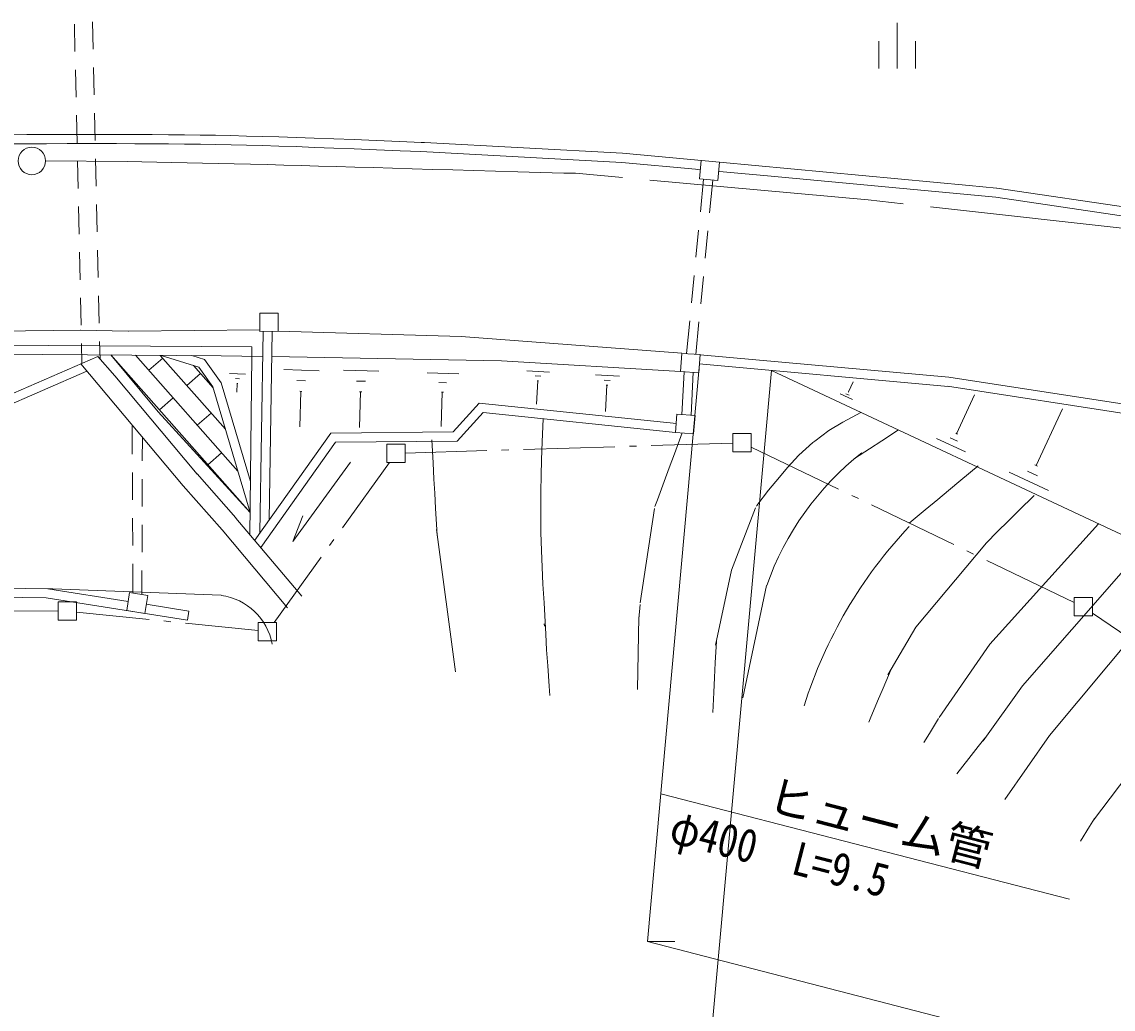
# Model space of a CAD drawing. Units: millimetres, scale not verified. Extents: x 40000 to 680000, y 20000 to 380000.
# Drawn here: x 364505 to 424234, y 260480 to 314539 of the extents above; entities that cross this region are included whole.
import ezdxf
from ezdxf.enums import TextEntityAlignment as Align

# ---------------------------------------------------------------- set-up
doc = ezdxf.new("R2010")
doc.units = ezdxf.units.MM
doc.header["$LTSCALE"] = 1000
doc.linetypes.add('CHAIN', pattern=[18.5, 12, -1.5, 3.5, -1.5])
for name, color, linetype, lineweight in [('M-BGD', 7, 'Continuous', 13), ('M-BMK', 2, 'CHAIN', 13), ('M-BMK-ROW', 30, 'Continuous', 13), ('M-BMK-SRVR', 3, 'Continuous', 13), ('M-STR-HTXT', 7, 'Continuous', 13), ('M-STR-STR1', 1, 'Continuous', 13)]:
    doc.layers.add(name, color=color, linetype=linetype, lineweight=lineweight)
doc.styles.add('ＭＳ ゴシック', font='')
doc.styles.get('ＭＳ ゴシック').set_extended_font_data('MS Gothic')

msp = doc.modelspace()

# ---------------------------------------------------------------- linework, layer by layer
at = {"layer": 'M-BGD'}
for p, q in [((367382, 314418), (367415, 312918)), ((412414, 314489), (412414, 311983)), ((411412, 313487), (411412, 311983)), ((413417, 311984), (413416, 313487)), ((367437, 311919), (367471, 310419)), ((367493, 309419), (367526, 307920)), ((363781, 308353), (364783, 308363)), ((364783, 308363), (365846, 308363)), ((365846, 308363), (366958, 308374)), ((366958, 308374), (367490, 308374)), ((367490, 308374), (368622, 308374)), ((368622, 308374), (369685, 308374)), ((369685, 308374), (370687, 308365)), ((370687, 308365), (371639, 308365)), ((371639, 308365), (372541, 308355)), ((372541, 308355), (373413, 308346)), ((373413, 308346), (374265, 308336)), ((374265, 308336), (375107, 308326)), ((375107, 308326), (375949, 308306)), ((375949, 308306), (376801, 308286)), ((376801, 308286), (377673, 308267)), ((377673, 308267), (378575, 308237)), ((378575, 308237), (379517, 308207)), ((379517, 308207), (380509, 308167)), ((363801, 307851), (364804, 307862)), ((364804, 307862), (365856, 307862)), ((365856, 307862), (366979, 307872)), ((366979, 307872), (367490, 307873)), ((367490, 307873), (368632, 307873)), ((368632, 307873), (369695, 307873)), ((369695, 307873), (370687, 307864)), ((370687, 307864), (371639, 307864)), ((371639, 307864), (372541, 307854)), ((372541, 307854), (373413, 307844)), ((373413, 307844), (374275, 307835)), ((374275, 307835), (375117, 307825)), ((375117, 307825), (375959, 307805)), ((375959, 307805), (376801, 307785)), ((376801, 307785), (377673, 307766)), ((377673, 307766), (378575, 307736)), ((378575, 307736), (379527, 307706)), ((379527, 307706), (380519, 307666)), ((380509, 308167), (381572, 308128)), ((380519, 307666), (381572, 307626)), ((381572, 308128), (382694, 308088)), ((381572, 307626), (382694, 307587)), ((382694, 308088), (383897, 308038)), ((383897, 308038), (385200, 307988)), ((385200, 307988), (386352, 307939)), ((386543, 307929), (386352, 307939)), ((386543, 307929), (397388, 307341)), ((382694, 307587), (383907, 307537)), ((383907, 307537), (385210, 307477)), ((385210, 307477), (386343, 307438)), ((386343, 307438), (397348, 306840)), ((402680, 306851), (397388, 307341)), ((367548, 306920), (367581, 305420)), ((401377, 306470), (397348, 306840)), ((401638, 306440), (401377, 306470)), ((401678, 306941), (401588, 305939)), ((402590, 305849), (402680, 306851)), ((416351, 305573), (402680, 306851)), ((401588, 305939), (402590, 305849)), ((401818, 305919), (401644, 304134)), ((402319, 305869), (402146, 304084)), ((402881, 306330), (402630, 306350)), ((405507, 306080), (402881, 306330)), ((417805, 304932), (405507, 306080)), ((417845, 305433), (416351, 305573)), ((434403, 302992), (417875, 305433)), ((434333, 302491), (417805, 304932)), ((367604, 304420), (367637, 302921)), ((401547, 303138), (401402, 301646)), ((402049, 303089), (401903, 301596)), ((367659, 301921), (367692, 300421)), ((401305, 300650), (401160, 299157)), ((401806, 300600), (401661, 299107)), ((367714, 299422), (367748, 297922)), ((377525, 298585), (378528, 298595)), ((377526, 297582), (377525, 298585)), ((378528, 298595), (378528, 297593)), ((401063, 298162), (400889, 296377)), ((401564, 298112), (401390, 296327)), ((357430, 297556), (367713, 297649)), ((370329, 297610), (367703, 297649)), ((377526, 297683), (370339, 297610)), ((378528, 297593), (377526, 297582)), ((377706, 297592), (377539, 286557)), ((378207, 297583), (378050, 287279)), ((378528, 297603), (388541, 297315)), ((367770, 296922), (367794, 295825)), ((400628, 296397), (388541, 297315)), ((362722, 296846), (377095, 296750)), ((362722, 296345), (375421, 296259)), ((371964, 293191), (369378, 296297)), ((376998, 287670), (369378, 296297)), ((376325, 289945), (370721, 296287)), ((375643, 292230), (372074, 296278)), ((372124, 296278), (374189, 295627)), ((373818, 296268), (374499, 296058)), ((375421, 296259), (377686, 296219)), ((377095, 296750), (377095, 296239)), ((400628, 296387), (400559, 295395)), ((401631, 296317), (400628, 296387)), ((401551, 295315), (401631, 296317)), ((415242, 295078), (401631, 296307)), ((368656, 296206), (361851, 293258)), ((367734, 295805), (373339, 289132)), ((368656, 296206), (369588, 295154)), ((372214, 296127), (371463, 295466)), ((374971, 294505), (373908, 295717)), ((374499, 296058), (375422, 294765)), ((377095, 296239), (376978, 286437)), ((378188, 296209), (390766, 295983)), ((400559, 295395), (390766, 295983)), ((415202, 294577), (401581, 295816)), ((368055, 295404), (362112, 292827)), ((369588, 295154), (374110, 289774)), ((374289, 295286), (373538, 294624)), ((374189, 295627), (374961, 294545)), ((376745, 295247), (375873, 295277)), ((380774, 295439), (378839, 295498)), ((384051, 295409), (382117, 295469)), ((388421, 295271), (386697, 295320)), ((392150, 295422), (393382, 295352)), ((392601, 295152), (392911, 295132)), ((395898, 295203), (397211, 295133)), ((400559, 295395), (401551, 295315)), ((400749, 295375), (400630, 293029)), ((401250, 295355), (401131, 292999)), ((427182, 285290), (405530, 295456)), ((440240, 291217), (415242, 295078)), ((374961, 294545), (376998, 287670)), ((375422, 294765), (377017, 289364)), ((376414, 294996), (376193, 295006)), ((376324, 294736), (376264, 294736)), ((376294, 294736), (376274, 294254)), ((380032, 294887), (379551, 294897)), ((383310, 294858), (382829, 294868)), ((387750, 294769), (387319, 294789)), ((392741, 294891), (392671, 293598)), ((392701, 294891), (392781, 294891)), ((396379, 294912), (396710, 294892)), ((396530, 294642), (396450, 293208)), ((396490, 294642), (396570, 294642)), ((409750, 294275), (410010, 294836)), ((440170, 290726), (415172, 294587)), ((372786, 293953), (372035, 293291)), ((379832, 294306), (379712, 294316)), ((379772, 294306), (379712, 292361)), ((383109, 294277), (382989, 294287)), ((383049, 294277), (382990, 292332)), ((387519, 294258), (387460, 292374)), ((387580, 294258), (387469, 294258)), ((409289, 294165), (409970, 293854)), ((409610, 294175), (409780, 294105)), ((409730, 294285), (409770, 294265)), ((415664, 291982), (416636, 294107)), ((389544, 293667), (388111, 292083)), ((400329, 292548), (389544, 293667)), ((420014, 290249), (421457, 293356)), ((376998, 287670), (371964, 293191)), ((374861, 293121), (374110, 292450)), ((389745, 293146), (388332, 291582)), ((400279, 292047), (389745, 293146)), ((393042, 292796), (392983, 291543)), ((400349, 293049), (400279, 292047)), ((401351, 292979), (400349, 293049)), ((401271, 291977), (401351, 292979)), ((410432, 293153), (409440, 292621)), ((370541, 292469), (370549, 290868)), ((388111, 292083), (381416, 292021)), ((408678, 292170), (407907, 291588)), ((409440, 292621), (408678, 292170)), ((412487, 292191), (411565, 291589)), ((371103, 291807), (371099, 290497)), ((381416, 292021), (377249, 286156)), ((381677, 291520), (377590, 285756)), ((388332, 291582), (381677, 291520)), ((386939, 291652), (387009, 290399)), ((392983, 291543), (392943, 290561)), ((400640, 292027), (400219, 290894)), ((400279, 292047), (401271, 291977)), ((407796, 291498), (407035, 290816)), ((407907, 291588), (407796, 291498)), ((411565, 291589), (410903, 291158)), ((414572, 291721), (416155, 290989)), ((415313, 291761), (415714, 291581)), ((415614, 292012), (415714, 291962)), ((375433, 290947), (374681, 290285)), ((400219, 290894), (399929, 290112)), ((410903, 291158), (410082, 290627)), ((379343, 286087), (382489, 290428)), ((387009, 290399), (387060, 289497)), ((392943, 290561), (392923, 289699)), ((407035, 290816), (406404, 290134)), ((370554, 289868), (370561, 288368)), ((374100, 289794), (376216, 287379)), ((392923, 289699), (392903, 288827)), ((399929, 290112), (399658, 289371)), ((406404, 290134), (405963, 289613)), ((416837, 290228), (415895, 289436)), ((418541, 289888), (420696, 288886)), ((419553, 289938), (420085, 289688)), ((419954, 290279), (420085, 290219)), ((371096, 289497), (371091, 287997)), ((373339, 289132), (375464, 286717)), ((387060, 289497), (387110, 288735)), ((399658, 289371), (399288, 288368)), ((405963, 289613), (405362, 288891)), ((415895, 289436), (415214, 288874)), ((387110, 288735), (387151, 287893)), ((392903, 288827), (392904, 287815)), ((405362, 288891), (404730, 288049)), ((415214, 288874), (414633, 288383)), ((419905, 288605), (419073, 287783)), ((387151, 287893), (387221, 286751)), ((399288, 288368), (399158, 287997)), ((404650, 287929), (403338, 284521)), ((404730, 288049), (404710, 288019)), ((414633, 288383), (413941, 287812)), ((370565, 287368), (370572, 285868)), ((376226, 287359), (379825, 283100)), ((379343, 286087), (379884, 287490)), ((392904, 287815), (392904, 287665)), ((392904, 287665), (392914, 286572)), ((399128, 287887), (398338, 282735)), ((413941, 287812), (413070, 287090)), ((419073, 287783), (418512, 287222)), ((371088, 286997), (371083, 285497)), ((375464, 286717), (379054, 282459)), ((387191, 286741), (388246, 278943)), ((387221, 286751), (387241, 286390)), ((423423, 287053), (417482, 280456)), ((418512, 287222), (417891, 286610)), ((392914, 286572), (392944, 285600)), ((417891, 286610), (417300, 286019)), ((392944, 285600), (392985, 284678)), ((417300, 286019), (413442, 281397)), ((370577, 284868), (370584, 283268)), ((371080, 284497), (371076, 283188)), ((392985, 284678), (393025, 283746)), ((403338, 284521), (402478, 280401)), ((424677, 284357), (419277, 278191)), ((366194, 283487), (348865, 283782)), ((393025, 283746), (393086, 282734)), ((365844, 282996), (348855, 283281)), ((365924, 283487), (370324, 282797)), ((366194, 283487), (375415, 283149)), ((370404, 283288), (370244, 282305)), ((371396, 283138), (370404, 283288)), ((371236, 282145), (371396, 283138)), ((405263, 283669), (403972, 277525)), ((365844, 282996), (373572, 281775)), ((371316, 282647), (373652, 282276)), ((393086, 282734), (393126, 282032)), ((398348, 282645), (398278, 281853)), ((370244, 282305), (371236, 282145)), ((373652, 282276), (373572, 281775)), ((393126, 282032), (393176, 281010)), ((398278, 281953), (398209, 277974)), ((393096, 281581), (393116, 281441)), ((413442, 281397), (411900, 278790)), ((426001, 281772), (420751, 275466)), ((393176, 281010), (393227, 280158)), ((393227, 280158), (393287, 279276)), ((402528, 280632), (402458, 279449)), ((417482, 280456), (414717, 276446)), ((393287, 279276), (393358, 278173)), ((402458, 279449), (402418, 278637)), ((412080, 279101), (411639, 278059)), ((402418, 278637), (402378, 277815)), ((393358, 278173), (393398, 277652)), ((402378, 277815), (402318, 276723)), ((411639, 278059), (411339, 277347)), ((419277, 278191), (417113, 275164)), ((411339, 277347), (410938, 276385)), ((410938, 276385), (410858, 276194)), ((414677, 276386), (414176, 275574)), ((414176, 275574), (413865, 275083)), ((420751, 275466), (418296, 271967)), ((416331, 274201), (416852, 274853)), ((416852, 274853), (417213, 275314)), ((415680, 273369), (416331, 274201)), ((425782, 274315), (423097, 270756)), ((422947, 270475), (423218, 270916)), ((422446, 269673), (422947, 270475))]:
    msp.add_line(p, q, dxfattribs=at)
for centre, radius, start, end in [((420289, 278422), 15906, 128.07032, 160.72222), ((431687, 269415), 25548, 136.77059, 162.50086), ((374955, 279861), 3308, 10.46833, 81.95349)]:
    msp.add_arc(centre, radius, start, end, dxfattribs=at)
at = {"layer": 'M-BMK'}
for p, q in [((365806, 306920), (370266, 306891)), ((370266, 306891), (371078, 306871)), ((371078, 306871), (371890, 306862)), ((371890, 306862), (372712, 306842)), ((372712, 306842), (373554, 306822)), ((373554, 306822), (374396, 306802)), ((374396, 306802), (375258, 306783)), ((375258, 306783), (376130, 306763)), ((376130, 306763), (377022, 306743)), ((377022, 306743), (377924, 306723)), ((377924, 306723), (378846, 306693)), ((378846, 306693), (379788, 306664)), ((379788, 306664), (380750, 306644)), ((380750, 306644), (381732, 306614)), ((381732, 306614), (382735, 306584)), ((382735, 306584), (383757, 306555)), ((383757, 306555), (384799, 306525)), ((384799, 306525), (385872, 306495)), ((385872, 306495), (386974, 306455)), ((386974, 306455), (388097, 306426)), ((388097, 306426), (389250, 306396)), ((389250, 306396), (390432, 306366)), ((390432, 306366), (391645, 306327)), ((391645, 306327), (392898, 306297)), ((392898, 306297), (394171, 306257)), ((394171, 306257), (394812, 306247)), ((410829, 304789), (394812, 306247)), ((426154, 303090), (410829, 304789))]:
    msp.add_line(p, q, dxfattribs=at)
at = {"layer": 'M-BMK-ROW'}
for p, q in [((398954, 291338), (403426, 291477)), ((403427, 290996), (403426, 291998)), ((403426, 291998), (404428, 291998)), ((404428, 291998), (404429, 290996)), ((384484, 290408), (384483, 291411)), ((384483, 291411), (385486, 291411)), ((385486, 291411), (385486, 290409)), ((385486, 290920), (389958, 291059)), ((390758, 291083), (391158, 291096)), ((391957, 291121), (396955, 291276)), ((397755, 291301), (398154, 291313)), ((404429, 290996), (403427, 290996)), ((409206, 288957), (404429, 291256)), ((384624, 290408), (382053, 286843)), ((385486, 290409), (384484, 290408)), ((410287, 288436), (409926, 288610)), ((415513, 285920), (411008, 288089)), ((381585, 286195), (381351, 285870)), ((416594, 285399), (416233, 285573)), ((380883, 285221), (378312, 281656)), ((422091, 282753), (417315, 285052)), ((366495, 282775), (367498, 282776)), ((366496, 281773), (366495, 282775)), ((367498, 282776), (367498, 281773)), ((422091, 283013), (423094, 283014)), ((422092, 282011), (422091, 283013)), ((423094, 283014), (423094, 282011)), ((366495, 282274), (361769, 282298)), ((371474, 281817), (367498, 282224)), ((423094, 282011), (422092, 282011)), ((427551, 279122), (423094, 282162)), ((367498, 281773), (366496, 281773)), ((372668, 281694), (372270, 281735)), ((377441, 281205), (373464, 281613)), ((377440, 281656), (378443, 281657)), ((377441, 280654), (377440, 281656)), ((378443, 281657), (378443, 280654)), ((378443, 280654), (377441, 280654))]:
    msp.add_line(p, q, dxfattribs=at)
at = {"layer": 'M-BMK-SRVR'}
msp.add_circle((365054, 306920), 752, dxfattribs=at)
at = {"layer": 'M-STR-HTXT'}
for p, q in [((401601, 295806), (398744, 264183)), ((405530, 295456), (401714, 253199)), ((399473, 272272), (421846, 266496)), ((398744, 264183), (400248, 264194)), ((398744, 264183), (540598, 227564))]:
    msp.add_line(p, q, dxfattribs=at)
at = {"layer": 'M-STR-STR1'}
for p, q in [((368380, 314539), (368413, 313039)), ((368435, 312039), (368468, 310540)), ((368490, 309540), (368523, 308040)), ((368545, 307040), (368578, 305541)), ((368600, 304541), (368633, 303041)), ((368655, 302042), (368688, 300542)), ((368710, 299542), (368743, 298043)), ((368765, 297043), (368786, 296056))]:
    msp.add_line(p, q, dxfattribs=at)

# ---------------------------------------------------------------- texts
at = {"layer": 'M-STR-HTXT', "style": 'ＭＳ ゴシック'}
msp.add_text('ヒューム管', height=1833, rotation=345.525, dxfattribs=at).set_placement((405057, 270830), align=Align.BOTTOM_LEFT)
at = {"layer": 'M-STR-HTXT', "style": 'ＭＳ ゴシック', "width": 0.85}
msp.add_text('φ400\u3000L=9.5', height=1833, rotation=345.525, dxfattribs=at).set_placement((399705, 269105), align=Align.BOTTOM_LEFT)

doc.saveas('drawing.dxf')
